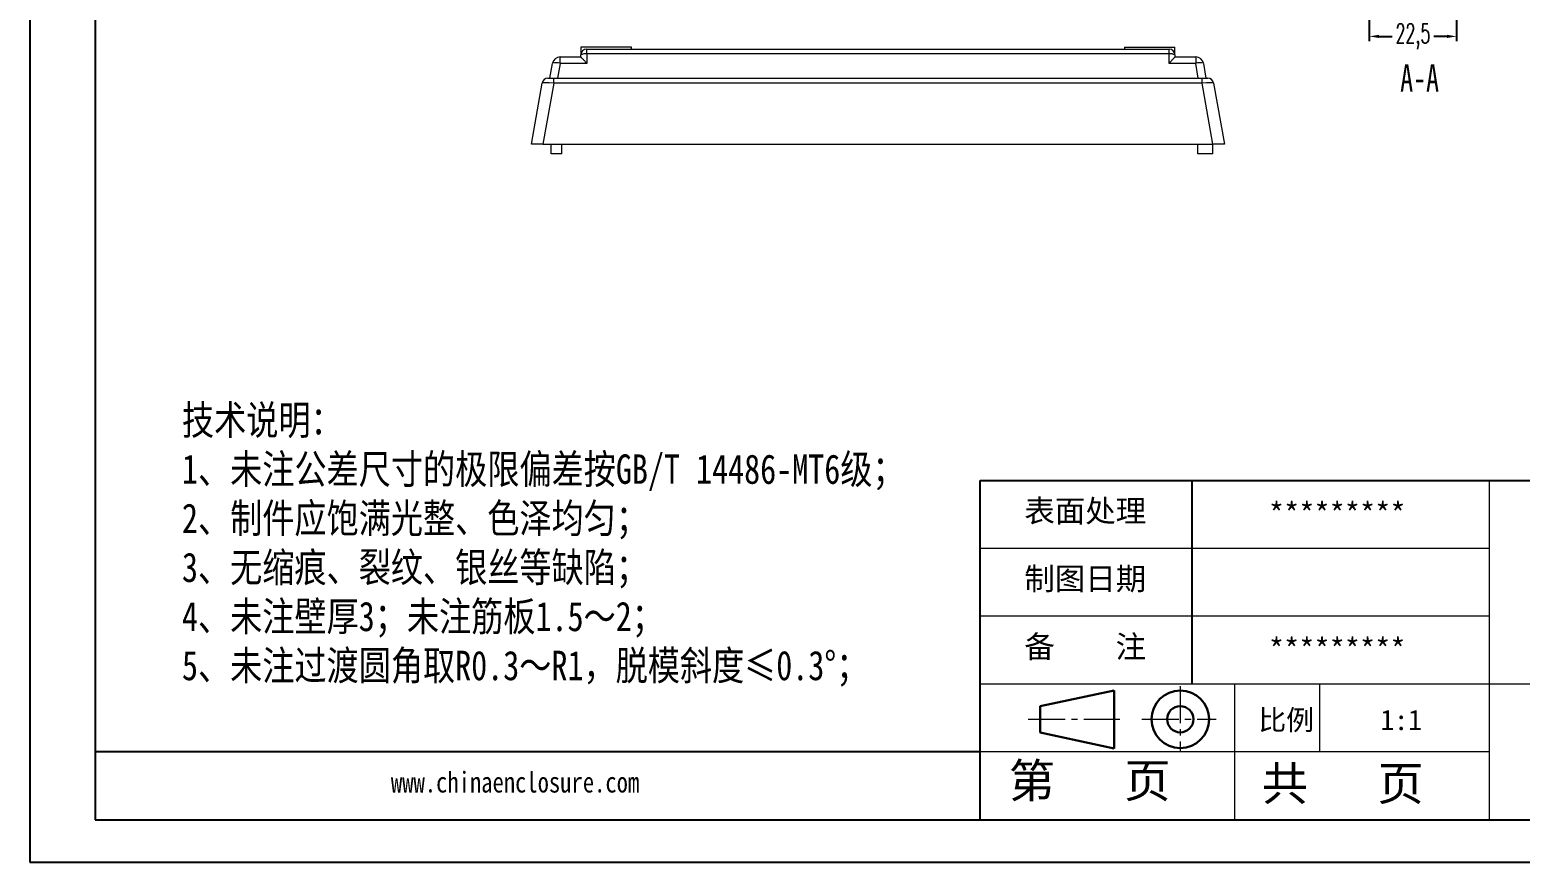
# Model space of a CAD drawing. Header units: inches. Extents: x 1862 to 3284, y 889 to 1348.
# Drawn here: x 2634.6 to 3018.6, y 889.4 to 1103.9 of the extents above; entities that cross this region are included whole.
import ezdxf

# ---------------------------------------------------------------- set-up
doc = ezdxf.new("R2010")
doc.units = ezdxf.units.IN
doc.header["$LTSCALE"] = 0.5
doc.linetypes.add('CENTER2', pattern=[28.575, 19.05, -3.175, 3.175, -3.175])
doc.layers.add('文字', color=81, linetype='Continuous')
for name, color, linetype, lineweight in [('粗实线', 7, 'Continuous', 30), ('细实线', 3, 'Continuous', 9), ('细点划线', 2, 'CENTER2', 9)]:
    doc.layers.add(name, color=color, linetype=linetype, lineweight=lineweight)
doc.styles.add('SLDTEXTSTYLE2', font='TXT', dxfattribs={"width": 0.6, "bigfont": 'bigfont'})
doc.styles.add('SLDTEXTSTYLE3', font='TXT', dxfattribs={"width": 0.7})
doc.styles.get("Standard").update_dxf_attribs({"font": 'txt', "bigfont": 'gbcbig.shx'})
doc.styles.add('宋体', font='', dxfattribs={"width": 0.8, "height": 3.5})
doc.styles.get('宋体').set_extended_font_data('SimSun')
doc.dimstyles.new('5', dxfattribs={"dimtxt": 5, "dimasz": 2.5, "dimexe": 1.25, "dimexo": 0.625, "dimtad": 0, "dimzin": 12, "dimtxsty": 'SLDTEXTSTYLE2', "dimcen": 2.5, "dimclrd": 3, "dimclre": 3, "dimclrt": 256, "dimadec": 0, "dimazin": 0, "dimtfac": 1, "dimtmove": 0, "dimatfit": 3, "dimfxl": 1, "dimarcsym": 0})

# ---------------------------------------------------------------- blocks, each defined once
blk = doc.blocks.new('*D259')
at = {"color": 3, "lineweight": -2}
for p, q in [((2979.69, 1137.16), (2979.69, 1100.97)), ((3002.19, 1127.29), (3002.19, 1100.97)), ((2982.19, 1102.22), (2985.56, 1102.22)), ((2999.69, 1102.22), (2996.31, 1102.22))]:
    blk.add_line(p, q, dxfattribs=at)
at = {"color": 3}
for points in [[(2982.19, 1102.64), (2982.19, 1101.8), (2979.69, 1102.22)], [(2999.69, 1102.64), (2999.69, 1101.8), (3002.19, 1102.22)]]:
    blk.add_solid(points, dxfattribs=at)
at = {"layer": 'Defpoints', "color": 0}
for p in [(2979.69, 1137.78), (3002.19, 1127.92), (3002.19, 1102.22)]:
    blk.add_point(p, dxfattribs=at)
at = {"insert": (2990.94, 1102.22), "char_height": 5, "attachment_point": 5, "style": 'SLDTEXTSTYLE2'}
blk.add_mtext('22,5', dxfattribs=at)

msp = doc.modelspace()

# ---------------------------------------------------------------- linework, layer by layer
for p, q in [((2634.646, 1348.419), (2634.646, 889.437)), ((2651.443, 1337.491), (2651.443, 900.365)), ((2634.646, 1101.929), (2634.646, 889.437)), ((2879.437, 900.365), (2879.437, 987.791)), ((2879.437, 987.791), (3272.85, 987.791)), ((2934.078, 935.335), (2934.078, 987.791)), ((2879.437, 917.85), (2651.443, 917.85)), ((2651.443, 900.365), (3272.85, 900.365)), ((2634.646, 889.437), (3283.778, 889.437)), ((2634.646, 889.437), (2935.17, 889.437))]:
    msp.add_line(p, q)
at = {"color": 7, "linetype": 'Continuous', "lineweight": 15}
for p, q in [((2776.616, 1099.43), (2776.616, 1097.43)), ((2789.616, 1099.43), (2776.616, 1099.43)), ((2778.116, 1097.69), (2778.116, 1098.93)), ((2778.116, 1098.93), (2928.116, 1098.93)), ((2789.616, 1098.93), (2789.616, 1099.43)), ((2916.616, 1099.43), (2916.616, 1098.93)), ((2916.616, 1099.43), (2929.616, 1099.43)), ((2928.116, 1097.69), (2928.116, 1098.93)), ((2929.616, 1097.43), (2929.616, 1099.43)), ((2768.616, 1091.43), (2769.295, 1095.277)), ((2771.264, 1095.277), (2770.586, 1091.43)), ((2771.264, 1095.277), (2771.264, 1096.93)), ((2771.264, 1096.93), (2776.616, 1096.93)), ((2778.116, 1095.277), (2771.264, 1095.277)), ((2776.616, 1096.923), (2776.616, 1097.43)), ((2928.116, 1097.69), (2778.116, 1097.69)), ((2778.116, 1097.69), (2778.116, 1095.277)), ((2928.116, 1095.277), (2928.116, 1097.69)), ((2934.968, 1095.277), (2928.116, 1095.277)), ((2929.616, 1097.43), (2929.616, 1096.923)), ((2929.616, 1096.93), (2934.968, 1096.93)), ((2934.968, 1096.93), (2934.968, 1095.277)), ((2935.647, 1091.43), (2934.968, 1095.277)), ((2936.938, 1095.277), (2937.616, 1091.43)), ((2768.123, 1091.43), (2769.6, 1091.43)), ((2769.6, 1090.19), (2769.6, 1091.43)), ((2769.6, 1091.43), (2936.633, 1091.43)), ((2936.633, 1090.19), (2936.633, 1091.43)), ((2936.633, 1091.43), (2938.11, 1091.43)), ((2763.866, 1074.43), (2766.645, 1090.19)), ((2769.6, 1090.19), (2766.821, 1074.43)), ((2936.633, 1090.19), (2769.6, 1090.19)), ((2939.412, 1074.43), (2936.633, 1090.19)), ((2939.587, 1090.19), (2942.366, 1074.43)), ((2766.821, 1074.43), (2763.866, 1074.43)), ((2766.821, 1074.43), (2939.412, 1074.43)), ((2768.962, 1071.93), (2768.962, 1074.43)), ((2771.684, 1071.93), (2768.962, 1071.93)), ((2771.684, 1071.93), (2771.684, 1074.43)), ((2935.519, 1071.93), (2935.519, 1074.43)), ((2939.387, 1071.93), (2935.519, 1071.93)), ((2939.387, 1071.93), (2939.387, 1074.43)), ((2942.366, 1074.43), (2939.412, 1074.43))]:
    msp.add_line(p, q, dxfattribs=at)
for centre, radius, start, end in [((2778.116, 1097.43), 1.5, 90, 180), ((2928.116, 1097.43), 1.5, 0, 90), ((2771.264, 1094.93), 2, 90, 170), ((2770.28, 1092.339), 3.099, 71.46881, 108.53119), ((2777.753, 1095.335), 2.383, 81.22054, 118.48161), ((2928.48, 1095.335), 2.383, 61.51839, 98.77946), ((2934.968, 1094.93), 2, 10, 90), ((2935.953, 1092.339), 3.099, 71.46881, 108.53119), ((2768.123, 1089.93), 1.5, 90, 170), ((2938.11, 1089.93), 1.5, 10, 90)]:
    msp.add_arc(centre, radius, start, end, dxfattribs=at)
for centre, major_axis, start_param, end_param in [((2769.646, 1089.93), (3.001, -0.259), 1.5934167, 3.1340548), ((2936.587, 1089.93), (3.001, 0.259), 0.0075379, 1.5481759)]:
    msp.add_ellipse(centre, major_axis=major_axis, ratio=0.0848794, start_param=start_param, end_param=end_param, dxfattribs=at)
for points in [[(2776.616, 1096.923), (2776.616, 1096.913), (2776.632, 1096.891), (2776.689, 1096.823), (2776.729, 1096.779), (2776.827, 1096.674), (2776.885, 1096.612), (2777.011, 1096.48), (2777.079, 1096.408), (2777.222, 1096.256), (2777.299, 1096.175), (2777.455, 1096.008), (2777.534, 1095.922), (2777.696, 1095.746), (2777.779, 1095.655), (2777.947, 1095.469), (2778.032, 1095.373), (2778.116, 1095.277)], [(2929.616, 1096.923), (2929.616, 1096.913), (2929.601, 1096.891), (2929.544, 1096.823), (2929.504, 1096.779), (2929.406, 1096.674), (2929.348, 1096.612), (2929.222, 1096.48), (2929.154, 1096.408), (2929.011, 1096.256), (2928.934, 1096.175), (2928.778, 1096.008), (2928.699, 1095.922), (2928.537, 1095.746), (2928.454, 1095.655), (2928.286, 1095.469), (2928.201, 1095.373), (2928.116, 1095.277)]]:
    msp.add_open_spline(points, degree=3, knots=[0, 0, 0, 0, 0.125, 0.125, 0.25, 0.25, 0.375, 0.375, 0.5, 0.5, 0.625, 0.625, 0.75, 0.75, 0.875, 0.875, 1, 1, 1, 1], dxfattribs=at)
at = {"layer": '粗实线', "color": 7}
for p, q in [((2913.994, 933.7), (2894.889, 929.65)), ((2913.994, 933.7), (2913.994, 918.727)), ((2894.889, 929.65), (2894.889, 922.894)), ((2894.889, 922.894), (2913.994, 918.727))]:
    msp.add_line(p, q, dxfattribs=at)
for radius in [7.428, 3.378]:
    msp.add_circle((2930.997, 926.272), radius, dxfattribs=at)
at = {"layer": '细实线', "color": 7}
for p, q in [((3010.575, 987.791), (3010.575, 900.365)), ((3010.575, 970.305), (2879.437, 970.305)), ((3010.575, 952.82), (2879.437, 952.82)), ((3272.85, 935.335), (2879.437, 935.335)), ((2945.006, 935.335), (2945.006, 900.365)), ((2966.862, 935.335), (2966.862, 917.85)), ((3010.575, 917.85), (2879.437, 917.85))]:
    msp.add_line(p, q, dxfattribs=at)
at = {"layer": '细点划线', "color": 7}
for p, q in [((2930.997, 934.822), (2930.997, 917.85)), ((2891.843, 926.272), (2915.457, 926.272)), ((2921.064, 926.272), (2940.261, 926.272))]:
    msp.add_line(p, q, dxfattribs=at)

# ---------------------------------------------------------------- texts
at = {"color": 0, "linetype": 'Continuous', "lineweight": 0, "insert": (2992.65, 1095.01), "char_height": 7, "attachment_point": 2, "style": 'SLDTEXTSTYLE3'}
msp.add_mtext('A-A', dxfattribs=at)
at = {"char_height": 5.75025, "width": 3268.15627, "attachment_point": 1}
for s, insert in [('{\\fSimHei|b0|i0|c134|p49;表面处理}', (2890.84, 982.828)), ('{\\fSimHei|b0|i0|c134|p49;*********}', (2953.821, 982.089)), ('{\\fSimHei|b0|i0|c134|p49;制图日期}', (2890.84, 965.343)), ('{\\fSimHei|b0|i0|c134|p49;备    注}', (2890.84, 947.858)), ('{\\fSimHei|b0|i0|c134|p49;*********}', (2953.821, 947.119))]:
    msp.add_mtext(s, dxfattribs=dict(at, insert=insert))
at = {"layer": '文字', "color": 0, "attachment_point": 1, "style": '宋体'}
for s, insert, char_height, width in [('{\\H1.111x;技术说明：\\P1、未注公差尺寸的极限偏差按GB/T 14486-MT6级；\\P2、制件应饱满光整、色泽均匀；\\P3、无缩痕、裂纹、银丝等缺陷；\\P4、未注壁厚3；未注筋板1.5～2；\\P5、未注过渡圆角取R0.3～R1，脱模斜度≤0.3%%D；}', (2673.838, 1007.167), 6.83009, 248.7749), ('www.chinaenclosure.com', (2727.665, 912.734), 5.34265, 93.86524)]:
    msp.add_mtext(s, dxfattribs=dict(at, insert=insert, char_height=char_height, width=width))
at = {"layer": '细实线', "color": 7, "attachment_point": 1}
for s, insert, char_height, width in [('{\\fSimSun|b0|i0|c134|p54;比例}', (2951.125, 928.714), 5.24551, 23.02616), ('{\\fSimSun|b0|i0|c134|p54;1:1}', (2982.544, 928.714), 5.24551, 23.02616), ('{\\fSimSun|b0|i0|c134|p54;第   页}', (2886.794, 914.845), 8.74252, 65.56889), ('{\\fSimSun|b0|i0|c134|p54; 共   页}', (2946.076, 914.102), 8.74252, 65.56889)]:
    msp.add_mtext(s, dxfattribs=dict(at, insert=insert, char_height=char_height, width=width))

# ---------------------------------------------------------------- dimensions: what is measured, and where the dimension line sits
dim = msp.add_linear_dim(base=(3002.189, 1102.222), p1=(2979.689, 1137.784), p2=(3002.189, 1127.916), dimstyle='5')
dim.commit()
dim.dimension.update_dxf_attribs({"geometry": '*D259', "text_midpoint": (2990.939, 1102.222)})

doc.saveas('drawing.dxf')
